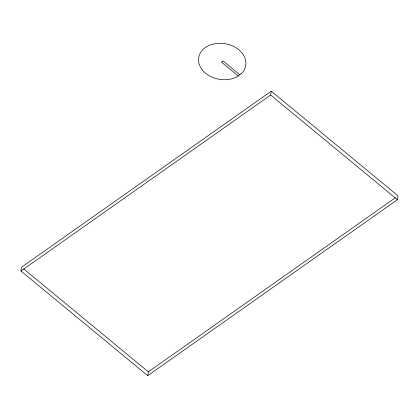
<?xml version="1.0" encoding="UTF-8"?>
<svg xmlns="http://www.w3.org/2000/svg" width="419" height="419" viewBox="0 0 419 419"><rect width="100%" height="100%" fill="white"/><g stroke="black" fill="none" stroke-linecap="round" stroke-linejoin="round"><path stroke-width="0.63" d="M20.95 271.03L21.61 267.181L271.287 91.185L398.05 195.846L397.39 199.695L147.713 375.691L20.95 271.03L270.627 95.04L271.287 91.185M147.713 375.691L148.373 371.842L395.379 197.731M270.627 95.04L397.39 199.695M239.909 74.844L223.06 60.933L221.394 62.106L238.243 76.017M23.621 268.841L148.373 371.842M241.155 73.828L236.814 76.887A23.867 18.038 9.7 0 1 199.109 63.918A23.867 18.038 9.7 0 1 227.187 44.131A23.867 18.038 9.7 0 1 241.155 73.828"/></g></svg>
